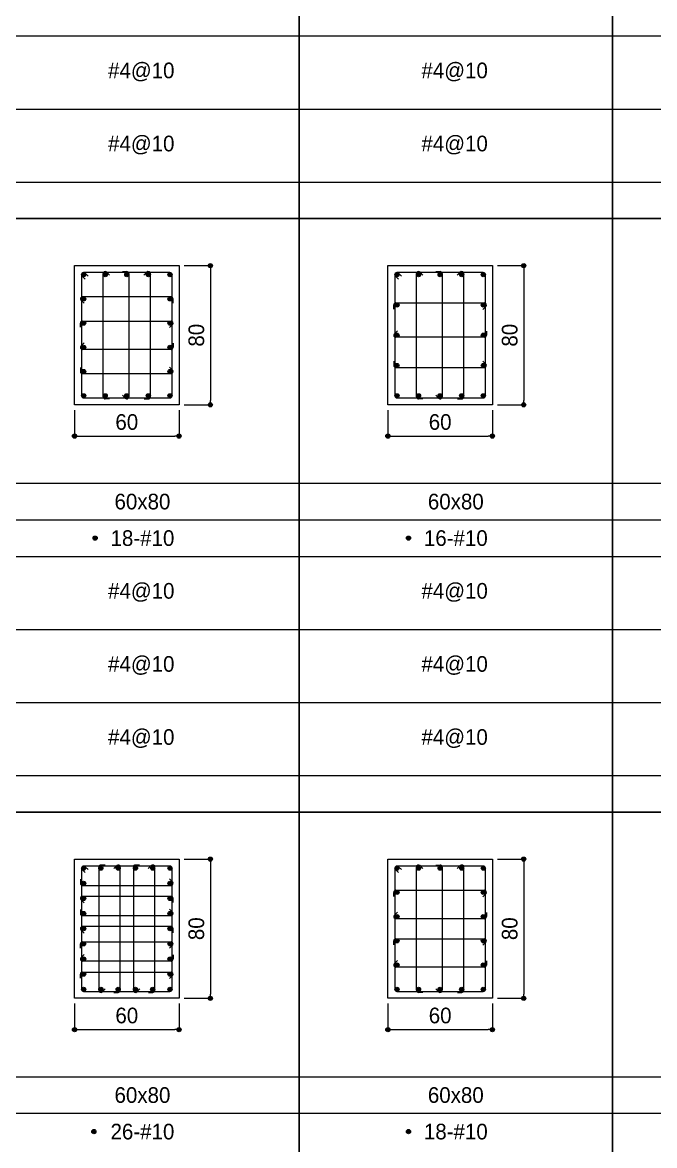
# Model space of a CAD drawing. Header units: millimetres. Extents: x 3243 to 4841, y 1871 to 4207.
# Drawn here: x 3643 to 4042, y 2785 to 3495 of the extents above; entities that cross this region are included whole.
import ezdxf
from ezdxf.enums import TextEntityAlignment as Align

# ---------------------------------------------------------------- set-up
doc = ezdxf.new("R2010")
doc.units = ezdxf.units.MM
for name, color, linetype, lineweight in [('26', 1, 'Continuous', 15), ('27', 3, 'Continuous', 15), ('DIM', 7, 'Continuous', 15), ('MAIN', 2, 'Continuous', 15), ('MAINBAR', 2, 'Continuous', 0), ('SECTTXT', 2, 'Continuous', 0), ('STIRRUP', 2, 'Continuous', 15), ('TIES', 3, 'Continuous', 0)]:
    doc.layers.add(name, color=color, linetype=linetype, lineweight=lineweight)
doc.styles.add('斷面標註30', font='', dxfattribs={"height": 30})
doc.styles.add('項目欄', font='', dxfattribs={"height": 30})
doc.styles.get('斷面標註30').set_extended_font_data('新細明體')
doc.styles.get('項目欄').set_extended_font_data('新細明體')

# ---------------------------------------------------------------- blocks, each defined once
blk = doc.blocks.new('VDDIM_CIRCLE')
h = blk.add_hatch(color=256)
edge = h.paths.add_edge_path()
edge.add_arc((0, 0), 0.5, 0, 180)
edge.add_arc((0, 0), 0.5, 180, 360)
h = blk.add_hatch(color=256)
edge = h.paths.add_edge_path()
edge.add_arc((0, 0), 0.5, 0, 180)
edge.add_arc((0, 0), 0.5, 180, 360)
blk.add_line((-0.5, 0), (-1, 0))
blk.add_line((-0.5, 0), (-1, 0))
blk.add_circle((0, 0), 0.5)
blk.add_circle((0, 0), 0.5)

msp = doc.modelspace()

# ---------------------------------------------------------------- hatches: boundary and pattern name
at = {"layer": 'MAIN'}
h = msp.add_hatch(color=256, dxfattribs=at)
edge = h.paths.add_edge_path()
edge.add_arc((3681.51, 3335.99), 1.32, 0, 180)
edge.add_arc((3681.51, 3335.99), 1.32, 180, 360)
h = msp.add_hatch(color=256, dxfattribs=at)
edge = h.paths.add_edge_path()
edge.add_arc((3695.15, 3335.99), 1.32, 0, 180)
edge.add_arc((3695.15, 3335.99), 1.32, 180, 360)
h = msp.add_hatch(color=256, dxfattribs=at)
edge = h.paths.add_edge_path()
edge.add_arc((3708.79, 3335.99), 1.32, 0, 180)
edge.add_arc((3708.79, 3335.99), 1.32, 180, 360)
h = msp.add_hatch(color=256, dxfattribs=at)
edge = h.paths.add_edge_path()
edge.add_arc((3722.43, 3335.99), 1.32, 0, 180)
edge.add_arc((3722.43, 3335.99), 1.32, 180, 360)
h = msp.add_hatch(color=256, dxfattribs=at)
edge = h.paths.add_edge_path()
edge.add_arc((3736.07, 3335.99), 1.32, 0, 180)
edge.add_arc((3736.07, 3335.99), 1.32, 180, 360)
h = msp.add_hatch(color=256, dxfattribs=at)
edge = h.paths.add_edge_path()
edge.add_arc((3879.51, 3335.99), 1.32, 0, 180)
edge.add_arc((3879.51, 3335.99), 1.32, 180, 360)
h = msp.add_hatch(color=256, dxfattribs=at)
edge = h.paths.add_edge_path()
edge.add_arc((3893.15, 3335.99), 1.32, 0, 180)
edge.add_arc((3893.15, 3335.99), 1.32, 180, 360)
h = msp.add_hatch(color=256, dxfattribs=at)
edge = h.paths.add_edge_path()
edge.add_arc((3906.79, 3335.99), 1.32, 0, 180)
edge.add_arc((3906.79, 3335.99), 1.32, 180, 360)
h = msp.add_hatch(color=256, dxfattribs=at)
edge = h.paths.add_edge_path()
edge.add_arc((3920.43, 3335.99), 1.32, 0, 180)
edge.add_arc((3920.43, 3335.99), 1.32, 180, 360)
h = msp.add_hatch(color=256, dxfattribs=at)
edge = h.paths.add_edge_path()
edge.add_arc((3934.07, 3335.99), 1.32, 0, 180)
edge.add_arc((3934.07, 3335.99), 1.32, 180, 360)
h = msp.add_hatch(color=256, dxfattribs=at)
edge = h.paths.add_edge_path()
edge.add_arc((3681.51, 3320.68), 1.32, 0, 180)
edge.add_arc((3681.51, 3320.68), 1.32, 180, 360)
h = msp.add_hatch(color=256, dxfattribs=at)
edge = h.paths.add_edge_path()
edge.add_arc((3736.07, 3320.68), 1.32, 0, 180)
edge.add_arc((3736.07, 3320.68), 1.32, 180, 360)
h = msp.add_hatch(color=256, dxfattribs=at)
edge = h.paths.add_edge_path()
edge.add_arc((3879.51, 3316.85), 1.32, 0, 180)
edge.add_arc((3879.51, 3316.85), 1.32, 180, 360)
h = msp.add_hatch(color=256, dxfattribs=at)
edge = h.paths.add_edge_path()
edge.add_arc((3934.07, 3316.85), 1.32, 0, 180)
edge.add_arc((3934.07, 3316.85), 1.32, 180, 360)
h = msp.add_hatch(color=256, dxfattribs=at)
edge = h.paths.add_edge_path()
edge.add_arc((3681.51, 3305.37), 1.32, 0, 180)
edge.add_arc((3681.51, 3305.37), 1.32, 180, 360)
h = msp.add_hatch(color=256, dxfattribs=at)
edge = h.paths.add_edge_path()
edge.add_arc((3736.07, 3305.37), 1.32, 0, 180)
edge.add_arc((3736.07, 3305.37), 1.32, 180, 360)
h = msp.add_hatch(color=256, dxfattribs=at)
edge = h.paths.add_edge_path()
edge.add_arc((3879.51, 3297.71), 1.32, 0, 180)
edge.add_arc((3879.51, 3297.71), 1.32, 180, 360)
h = msp.add_hatch(color=256, dxfattribs=at)
edge = h.paths.add_edge_path()
edge.add_arc((3934.07, 3297.71), 1.32, 0, 180)
edge.add_arc((3934.07, 3297.71), 1.32, 180, 360)
h = msp.add_hatch(color=256, dxfattribs=at)
edge = h.paths.add_edge_path()
edge.add_arc((3681.51, 3290.06), 1.32, 0, 180)
edge.add_arc((3681.51, 3290.06), 1.32, 180, 360)
h = msp.add_hatch(color=256, dxfattribs=at)
edge = h.paths.add_edge_path()
edge.add_arc((3736.07, 3290.06), 1.32, 0, 180)
edge.add_arc((3736.07, 3290.06), 1.32, 180, 360)
h = msp.add_hatch(color=256, dxfattribs=at)
edge = h.paths.add_edge_path()
edge.add_arc((3681.51, 3274.75), 1.32, 0, 180)
edge.add_arc((3681.51, 3274.75), 1.32, 180, 360)
h = msp.add_hatch(color=256, dxfattribs=at)
edge = h.paths.add_edge_path()
edge.add_arc((3736.07, 3274.75), 1.32, 0, 180)
edge.add_arc((3736.07, 3274.75), 1.32, 180, 360)
h = msp.add_hatch(color=256, dxfattribs=at)
edge = h.paths.add_edge_path()
edge.add_arc((3879.51, 3278.57), 1.32, 0, 180)
edge.add_arc((3879.51, 3278.57), 1.32, 180, 360)
h = msp.add_hatch(color=256, dxfattribs=at)
edge = h.paths.add_edge_path()
edge.add_arc((3934.07, 3278.57), 1.32, 0, 180)
edge.add_arc((3934.07, 3278.57), 1.32, 180, 360)
h = msp.add_hatch(color=256, dxfattribs=at)
edge = h.paths.add_edge_path()
edge.add_arc((3681.51, 3259.43), 1.32, 0, 180)
edge.add_arc((3681.51, 3259.43), 1.32, 180, 360)
h = msp.add_hatch(color=256, dxfattribs=at)
edge = h.paths.add_edge_path()
edge.add_arc((3681.51, 3259.43), 1.32, 0, 180)
edge.add_arc((3681.51, 3259.43), 1.32, 180, 360)
h = msp.add_hatch(color=256, dxfattribs=at)
edge = h.paths.add_edge_path()
edge.add_arc((3695.15, 3259.43), 1.32, 0, 180)
edge.add_arc((3695.15, 3259.43), 1.32, 180, 360)
h = msp.add_hatch(color=256, dxfattribs=at)
edge = h.paths.add_edge_path()
edge.add_arc((3695.15, 3259.43), 1.32, 0, 180)
edge.add_arc((3695.15, 3259.43), 1.32, 180, 360)
h = msp.add_hatch(color=256, dxfattribs=at)
edge = h.paths.add_edge_path()
edge.add_arc((3708.79, 3259.43), 1.32, 0, 180)
edge.add_arc((3708.79, 3259.43), 1.32, 180, 360)
h = msp.add_hatch(color=256, dxfattribs=at)
edge = h.paths.add_edge_path()
edge.add_arc((3708.79, 3259.43), 1.32, 0, 180)
edge.add_arc((3708.79, 3259.43), 1.32, 180, 360)
h = msp.add_hatch(color=256, dxfattribs=at)
edge = h.paths.add_edge_path()
edge.add_arc((3722.43, 3259.43), 1.32, 0, 180)
edge.add_arc((3722.43, 3259.43), 1.32, 180, 360)
h = msp.add_hatch(color=256, dxfattribs=at)
edge = h.paths.add_edge_path()
edge.add_arc((3722.43, 3259.43), 1.32, 0, 180)
edge.add_arc((3722.43, 3259.43), 1.32, 180, 360)
h = msp.add_hatch(color=256, dxfattribs=at)
edge = h.paths.add_edge_path()
edge.add_arc((3736.07, 3259.43), 1.32, 0, 180)
edge.add_arc((3736.07, 3259.43), 1.32, 180, 360)
h = msp.add_hatch(color=256, dxfattribs=at)
edge = h.paths.add_edge_path()
edge.add_arc((3736.07, 3259.43), 1.32, 0, 180)
edge.add_arc((3736.07, 3259.43), 1.32, 180, 360)
h = msp.add_hatch(color=256, dxfattribs=at)
edge = h.paths.add_edge_path()
edge.add_arc((3879.51, 3259.43), 1.32, 0, 180)
edge.add_arc((3879.51, 3259.43), 1.32, 180, 360)
h = msp.add_hatch(color=256, dxfattribs=at)
edge = h.paths.add_edge_path()
edge.add_arc((3893.15, 3259.43), 1.32, 0, 180)
edge.add_arc((3893.15, 3259.43), 1.32, 180, 360)
h = msp.add_hatch(color=256, dxfattribs=at)
edge = h.paths.add_edge_path()
edge.add_arc((3906.79, 3259.43), 1.32, 0, 180)
edge.add_arc((3906.79, 3259.43), 1.32, 180, 360)
h = msp.add_hatch(color=256, dxfattribs=at)
edge = h.paths.add_edge_path()
edge.add_arc((3920.43, 3259.43), 1.32, 0, 180)
edge.add_arc((3920.43, 3259.43), 1.32, 180, 360)
h = msp.add_hatch(color=256, dxfattribs=at)
edge = h.paths.add_edge_path()
edge.add_arc((3934.07, 3259.43), 1.32, 0, 180)
edge.add_arc((3934.07, 3259.43), 1.32, 180, 360)
h = msp.add_hatch(color=256, dxfattribs=at)
edge = h.paths.add_edge_path()
edge.add_arc((3688.79, 3169.45), 1.32, 0, 180)
edge.add_arc((3688.79, 3169.45), 1.32, 180, 360)
h = msp.add_hatch(color=256, dxfattribs=at)
edge = h.paths.add_edge_path()
edge.add_arc((3886.79, 3169.45), 1.32, 0, 180)
edge.add_arc((3886.79, 3169.45), 1.32, 180, 360)
h = msp.add_hatch(color=256, dxfattribs=at)
edge = h.paths.add_edge_path()
edge.add_arc((3681.51, 2960.78), 1.32, 0, 180)
edge.add_arc((3681.51, 2960.78), 1.32, 180, 360)
h = msp.add_hatch(color=256, dxfattribs=at)
edge = h.paths.add_edge_path()
edge.add_arc((3692.42, 2960.78), 1.32, 0, 180)
edge.add_arc((3692.42, 2960.78), 1.32, 180, 360)
h = msp.add_hatch(color=256, dxfattribs=at)
edge = h.paths.add_edge_path()
edge.add_arc((3703.33, 2960.78), 1.32, 0, 180)
edge.add_arc((3703.33, 2960.78), 1.32, 180, 360)
h = msp.add_hatch(color=256, dxfattribs=at)
edge = h.paths.add_edge_path()
edge.add_arc((3714.25, 2960.78), 1.32, 0, 180)
edge.add_arc((3714.25, 2960.78), 1.32, 180, 360)
h = msp.add_hatch(color=256, dxfattribs=at)
edge = h.paths.add_edge_path()
edge.add_arc((3725.16, 2960.78), 1.32, 0, 180)
edge.add_arc((3725.16, 2960.78), 1.32, 180, 360)
h = msp.add_hatch(color=256, dxfattribs=at)
edge = h.paths.add_edge_path()
edge.add_arc((3736.07, 2960.78), 1.32, 0, 180)
edge.add_arc((3736.07, 2960.78), 1.32, 180, 360)
h = msp.add_hatch(color=256, dxfattribs=at)
edge = h.paths.add_edge_path()
edge.add_arc((3879.51, 2960.78), 1.32, 0, 180)
edge.add_arc((3879.51, 2960.78), 1.32, 180, 360)
h = msp.add_hatch(color=256, dxfattribs=at)
edge = h.paths.add_edge_path()
edge.add_arc((3893.15, 2960.78), 1.32, 0, 180)
edge.add_arc((3893.15, 2960.78), 1.32, 180, 360)
h = msp.add_hatch(color=256, dxfattribs=at)
edge = h.paths.add_edge_path()
edge.add_arc((3906.79, 2960.78), 1.32, 0, 180)
edge.add_arc((3906.79, 2960.78), 1.32, 180, 360)
h = msp.add_hatch(color=256, dxfattribs=at)
edge = h.paths.add_edge_path()
edge.add_arc((3920.43, 2960.78), 1.32, 0, 180)
edge.add_arc((3920.43, 2960.78), 1.32, 180, 360)
h = msp.add_hatch(color=256, dxfattribs=at)
edge = h.paths.add_edge_path()
edge.add_arc((3934.07, 2960.78), 1.32, 0, 180)
edge.add_arc((3934.07, 2960.78), 1.32, 180, 360)
h = msp.add_hatch(color=256, dxfattribs=at)
edge = h.paths.add_edge_path()
edge.add_arc((3681.51, 2951.21), 1.32, 0, 180)
edge.add_arc((3681.51, 2951.21), 1.32, 180, 360)
h = msp.add_hatch(color=256, dxfattribs=at)
edge = h.paths.add_edge_path()
edge.add_arc((3736.07, 2951.21), 1.32, 0, 180)
edge.add_arc((3736.07, 2951.21), 1.32, 180, 360)
h = msp.add_hatch(color=256, dxfattribs=at)
edge = h.paths.add_edge_path()
edge.add_arc((3879.51, 2945.47), 1.32, 0, 180)
edge.add_arc((3879.51, 2945.47), 1.32, 180, 360)
h = msp.add_hatch(color=256, dxfattribs=at)
edge = h.paths.add_edge_path()
edge.add_arc((3934.07, 2945.47), 1.32, 0, 180)
edge.add_arc((3934.07, 2945.47), 1.32, 180, 360)
h = msp.add_hatch(color=256, dxfattribs=at)
edge = h.paths.add_edge_path()
edge.add_arc((3681.51, 2941.64), 1.32, 0, 180)
edge.add_arc((3681.51, 2941.64), 1.32, 180, 360)
h = msp.add_hatch(color=256, dxfattribs=at)
edge = h.paths.add_edge_path()
edge.add_arc((3736.07, 2941.64), 1.32, 0, 180)
edge.add_arc((3736.07, 2941.64), 1.32, 180, 360)
h = msp.add_hatch(color=256, dxfattribs=at)
edge = h.paths.add_edge_path()
edge.add_arc((3681.51, 2932.07), 1.32, 0, 180)
edge.add_arc((3681.51, 2932.07), 1.32, 180, 360)
h = msp.add_hatch(color=256, dxfattribs=at)
edge = h.paths.add_edge_path()
edge.add_arc((3736.07, 2932.07), 1.32, 0, 180)
edge.add_arc((3736.07, 2932.07), 1.32, 180, 360)
h = msp.add_hatch(color=256, dxfattribs=at)
edge = h.paths.add_edge_path()
edge.add_arc((3879.51, 2930.16), 1.32, 0, 180)
edge.add_arc((3879.51, 2930.16), 1.32, 180, 360)
h = msp.add_hatch(color=256, dxfattribs=at)
edge = h.paths.add_edge_path()
edge.add_arc((3934.07, 2930.16), 1.32, 0, 180)
edge.add_arc((3934.07, 2930.16), 1.32, 180, 360)
h = msp.add_hatch(color=256, dxfattribs=at)
edge = h.paths.add_edge_path()
edge.add_arc((3681.51, 2922.5), 1.32, 0, 180)
edge.add_arc((3681.51, 2922.5), 1.32, 180, 360)
h = msp.add_hatch(color=256, dxfattribs=at)
edge = h.paths.add_edge_path()
edge.add_arc((3736.07, 2922.5), 1.32, 0, 180)
edge.add_arc((3736.07, 2922.5), 1.32, 180, 360)
h = msp.add_hatch(color=256, dxfattribs=at)
edge = h.paths.add_edge_path()
edge.add_arc((3681.51, 2912.93), 1.32, 0, 180)
edge.add_arc((3681.51, 2912.93), 1.32, 180, 360)
h = msp.add_hatch(color=256, dxfattribs=at)
edge = h.paths.add_edge_path()
edge.add_arc((3736.07, 2912.93), 1.32, 0, 180)
edge.add_arc((3736.07, 2912.93), 1.32, 180, 360)
h = msp.add_hatch(color=256, dxfattribs=at)
edge = h.paths.add_edge_path()
edge.add_arc((3879.51, 2914.85), 1.32, 0, 180)
edge.add_arc((3879.51, 2914.85), 1.32, 180, 360)
h = msp.add_hatch(color=256, dxfattribs=at)
edge = h.paths.add_edge_path()
edge.add_arc((3934.07, 2914.85), 1.32, 0, 180)
edge.add_arc((3934.07, 2914.85), 1.32, 180, 360)
h = msp.add_hatch(color=256, dxfattribs=at)
edge = h.paths.add_edge_path()
edge.add_arc((3681.51, 2903.36), 1.32, 0, 180)
edge.add_arc((3681.51, 2903.36), 1.32, 180, 360)
h = msp.add_hatch(color=256, dxfattribs=at)
edge = h.paths.add_edge_path()
edge.add_arc((3736.07, 2903.36), 1.32, 0, 180)
edge.add_arc((3736.07, 2903.36), 1.32, 180, 360)
h = msp.add_hatch(color=256, dxfattribs=at)
edge = h.paths.add_edge_path()
edge.add_arc((3879.51, 2899.54), 1.32, 0, 180)
edge.add_arc((3879.51, 2899.54), 1.32, 180, 360)
h = msp.add_hatch(color=256, dxfattribs=at)
edge = h.paths.add_edge_path()
edge.add_arc((3934.07, 2899.54), 1.32, 0, 180)
edge.add_arc((3934.07, 2899.54), 1.32, 180, 360)
h = msp.add_hatch(color=256, dxfattribs=at)
edge = h.paths.add_edge_path()
edge.add_arc((3681.51, 2893.79), 1.32, 0, 180)
edge.add_arc((3681.51, 2893.79), 1.32, 180, 360)
h = msp.add_hatch(color=256, dxfattribs=at)
edge = h.paths.add_edge_path()
edge.add_arc((3736.07, 2893.79), 1.32, 0, 180)
edge.add_arc((3736.07, 2893.79), 1.32, 180, 360)
h = msp.add_hatch(color=256, dxfattribs=at)
edge = h.paths.add_edge_path()
edge.add_arc((3681.51, 2884.22), 1.32, 0, 180)
edge.add_arc((3681.51, 2884.22), 1.32, 180, 360)
h = msp.add_hatch(color=256, dxfattribs=at)
edge = h.paths.add_edge_path()
edge.add_arc((3692.42, 2884.22), 1.32, 0, 180)
edge.add_arc((3692.42, 2884.22), 1.32, 180, 360)
h = msp.add_hatch(color=256, dxfattribs=at)
edge = h.paths.add_edge_path()
edge.add_arc((3703.33, 2884.22), 1.32, 0, 180)
edge.add_arc((3703.33, 2884.22), 1.32, 180, 360)
h = msp.add_hatch(color=256, dxfattribs=at)
edge = h.paths.add_edge_path()
edge.add_arc((3714.25, 2884.22), 1.32, 0, 180)
edge.add_arc((3714.25, 2884.22), 1.32, 180, 360)
h = msp.add_hatch(color=256, dxfattribs=at)
edge = h.paths.add_edge_path()
edge.add_arc((3725.16, 2884.22), 1.32, 0, 180)
edge.add_arc((3725.16, 2884.22), 1.32, 180, 360)
h = msp.add_hatch(color=256, dxfattribs=at)
edge = h.paths.add_edge_path()
edge.add_arc((3736.07, 2884.22), 1.32, 0, 180)
edge.add_arc((3736.07, 2884.22), 1.32, 180, 360)
h = msp.add_hatch(color=256, dxfattribs=at)
edge = h.paths.add_edge_path()
edge.add_arc((3879.51, 2884.22), 1.32, 0, 180)
edge.add_arc((3879.51, 2884.22), 1.32, 180, 360)
h = msp.add_hatch(color=256, dxfattribs=at)
edge = h.paths.add_edge_path()
edge.add_arc((3893.15, 2884.22), 1.32, 0, 180)
edge.add_arc((3893.15, 2884.22), 1.32, 180, 360)
h = msp.add_hatch(color=256, dxfattribs=at)
edge = h.paths.add_edge_path()
edge.add_arc((3906.79, 2884.22), 1.32, 0, 180)
edge.add_arc((3906.79, 2884.22), 1.32, 180, 360)
h = msp.add_hatch(color=256, dxfattribs=at)
edge = h.paths.add_edge_path()
edge.add_arc((3920.43, 2884.22), 1.32, 0, 180)
edge.add_arc((3920.43, 2884.22), 1.32, 180, 360)
h = msp.add_hatch(color=256, dxfattribs=at)
edge = h.paths.add_edge_path()
edge.add_arc((3934.07, 2884.22), 1.32, 0, 180)
edge.add_arc((3934.07, 2884.22), 1.32, 180, 360)
h = msp.add_hatch(color=256, dxfattribs=at)
edge = h.paths.add_edge_path()
edge.add_arc((3688.01, 2794.24), 1.32, 0, 180)
edge.add_arc((3688.01, 2794.24), 1.32, 180, 360)
h = msp.add_hatch(color=256, dxfattribs=at)
edge = h.paths.add_edge_path()
edge.add_arc((3886.79, 2794.24), 1.32, 0, 180)
edge.add_arc((3886.79, 2794.24), 1.32, 180, 360)

# ---------------------------------------------------------------- linework, layer by layer
at = {"layer": '26'}
for p, q in [((3817.69, 3746.62), (3817.69, 3371.41)), ((3817.69, 3371.41), (3817.69, 3746.62)), ((4015.69, 3371.41), (4015.69, 3746.62)), ((4015.69, 3746.62), (4015.69, 3371.41)), ((3619.69, 3486.91), (3817.69, 3486.91)), ((3817.69, 3486.91), (4015.69, 3486.91)), ((4015.69, 3486.91), (4213.69, 3486.91)), ((3619.69, 3440.71), (3817.69, 3440.71)), ((3817.69, 3440.71), (4015.69, 3440.71)), ((4015.69, 3440.71), (4213.69, 3440.71)), ((3619.69, 3394.51), (3817.69, 3394.51)), ((3817.69, 3394.51), (4015.69, 3394.51)), ((4015.69, 3394.51), (4213.69, 3394.51)), ((3817.69, 3371.41), (3619.69, 3371.41)), ((3619.69, 3371.41), (3817.69, 3371.41)), ((3817.69, 3371.41), (4015.69, 3371.41)), ((4015.69, 3371.41), (3817.69, 3371.41)), ((3817.69, 3371.41), (3817.69, 2996.2)), ((3817.69, 2996.2), (3817.69, 3371.41)), ((4015.69, 2996.2), (4015.69, 3371.41)), ((4213.69, 3371.41), (4015.69, 3371.41)), ((4015.69, 3371.41), (4015.69, 2996.2)), ((4015.69, 3371.41), (4213.69, 3371.41)), ((3619.69, 3204.1), (3817.69, 3204.1)), ((3817.69, 3204.1), (4015.69, 3204.1)), ((4015.69, 3204.1), (4213.69, 3204.1)), ((3619.69, 3181), (3817.69, 3181)), ((3817.69, 3181), (4015.69, 3181)), ((4015.69, 3181), (4213.69, 3181)), ((3619.69, 3157.9), (3817.69, 3157.9)), ((3817.69, 3157.9), (4015.69, 3157.9)), ((4015.69, 3157.9), (4213.69, 3157.9)), ((3619.69, 3111.7), (3817.69, 3111.7)), ((3817.69, 3111.7), (4015.69, 3111.7)), ((4015.69, 3111.7), (4213.69, 3111.7)), ((3619.69, 3065.5), (3817.69, 3065.5)), ((3817.69, 3065.5), (4015.69, 3065.5)), ((4015.69, 3065.5), (4213.69, 3065.5)), ((3619.69, 3019.3), (3817.69, 3019.3)), ((3817.69, 3019.3), (4015.69, 3019.3)), ((4015.69, 3019.3), (4213.69, 3019.3)), ((3619.69, 2996.2), (3817.69, 2996.2)), ((3619.69, 2996.2), (3817.69, 2996.2)), ((3817.69, 2996.2), (3619.69, 2996.2)), ((3817.69, 2996.2), (4015.69, 2996.2)), ((3817.69, 2996.2), (4015.69, 2996.2)), ((4015.69, 2996.2), (3817.69, 2996.2)), ((3817.69, 2996.2), (3817.69, 2620.99)), ((3817.69, 2620.99), (3817.69, 2996.2)), ((4015.69, 2996.2), (4213.69, 2996.2)), ((4015.69, 2620.99), (4015.69, 2996.2)), ((4015.69, 2996.2), (4213.69, 2996.2)), ((4213.69, 2996.2), (4015.69, 2996.2)), ((4015.69, 2996.2), (4015.69, 2620.99)), ((3619.69, 2828.89), (3817.69, 2828.89)), ((3817.69, 2828.89), (4015.69, 2828.89)), ((4015.69, 2828.89), (4213.69, 2828.89)), ((3619.69, 2805.79), (3817.69, 2805.79)), ((3817.69, 2805.79), (4015.69, 2805.79)), ((4015.69, 2805.79), (4213.69, 2805.79))]:
    msp.add_line(p, q, dxfattribs=at)
at = {"layer": '27'}
for p, q in [((3675.79, 3253.71), (3675.79, 3341.71)), ((3675.79, 3341.71), (3741.79, 3341.71)), ((3741.79, 3341.71), (3741.79, 3253.71)), ((3873.79, 3253.71), (3873.79, 3341.71)), ((3873.79, 3341.71), (3939.79, 3341.71)), ((3939.79, 3341.71), (3939.79, 3253.71)), ((3741.79, 3253.71), (3675.79, 3253.71)), ((3939.79, 3253.71), (3873.79, 3253.71)), ((3675.79, 2878.5), (3675.79, 2966.5)), ((3675.79, 2966.5), (3741.79, 2966.5)), ((3741.79, 2966.5), (3741.79, 2878.5)), ((3873.79, 2878.5), (3873.79, 2966.5)), ((3873.79, 2966.5), (3939.79, 2966.5)), ((3939.79, 2966.5), (3939.79, 2878.5)), ((3741.79, 2878.5), (3675.79, 2878.5)), ((3939.79, 2878.5), (3873.79, 2878.5))]:
    msp.add_line(p, q, dxfattribs=at)
at = {"layer": 'DIM'}
for p, q in [((3745.09, 3341.71), (3761.59, 3341.71)), ((3761.59, 3339.07), (3761.59, 3256.35)), ((3943.09, 3341.71), (3959.59, 3341.71)), ((3959.59, 3339.07), (3959.59, 3256.35)), ((3745.09, 3253.71), (3761.59, 3253.71)), ((3943.09, 3253.71), (3959.59, 3253.71)), ((3675.79, 3250.41), (3675.79, 3233.91)), ((3741.79, 3250.41), (3741.79, 3233.91)), ((3873.79, 3250.41), (3873.79, 3233.91)), ((3939.79, 3250.41), (3939.79, 3233.91)), ((3678.43, 3233.91), (3739.15, 3233.91)), ((3876.43, 3233.91), (3937.15, 3233.91)), ((3745.09, 2966.5), (3761.59, 2966.5)), ((3761.59, 2963.86), (3761.59, 2881.14)), ((3943.09, 2966.5), (3959.59, 2966.5)), ((3959.59, 2963.86), (3959.59, 2881.14)), ((3745.09, 2878.5), (3761.59, 2878.5)), ((3943.09, 2878.5), (3959.59, 2878.5)), ((3675.79, 2875.2), (3675.79, 2858.7)), ((3741.79, 2875.2), (3741.79, 2858.7)), ((3873.79, 2875.2), (3873.79, 2858.7)), ((3939.79, 2875.2), (3939.79, 2858.7)), ((3678.43, 2858.7), (3739.15, 2858.7)), ((3876.43, 2858.7), (3937.15, 2858.7))]:
    msp.add_line(p, q, dxfattribs=at)
at = {"layer": 'MAIN'}
for centre in [(3681.51, 3335.99), (3695.15, 3335.99), (3708.79, 3335.99), (3722.43, 3335.99), (3736.07, 3335.99), (3879.51, 3335.99), (3893.15, 3335.99), (3906.79, 3335.99), (3920.43, 3335.99), (3934.07, 3335.99), (3681.51, 3320.68), (3736.07, 3320.68), (3879.51, 3316.85), (3934.07, 3316.85), (3681.51, 3305.37), (3736.07, 3305.37), (3879.51, 3297.71), (3934.07, 3297.71), (3681.51, 3290.06), (3736.07, 3290.06), (3681.51, 3274.75), (3736.07, 3274.75), (3879.51, 3278.57), (3934.07, 3278.57), (3681.51, 3259.43), (3681.51, 3259.43), (3695.15, 3259.43), (3695.15, 3259.43), (3708.79, 3259.43), (3708.79, 3259.43), (3722.43, 3259.43), (3722.43, 3259.43), (3736.07, 3259.43), (3736.07, 3259.43), (3879.51, 3259.43), (3893.15, 3259.43), (3906.79, 3259.43), (3920.43, 3259.43), (3934.07, 3259.43), (3688.79, 3169.45), (3886.79, 3169.45), (3681.51, 2960.78), (3692.42, 2960.78), (3703.33, 2960.78), (3714.25, 2960.78), (3725.16, 2960.78), (3736.07, 2960.78), (3879.51, 2960.78), (3893.15, 2960.78), (3906.79, 2960.78), (3920.43, 2960.78), (3934.07, 2960.78), (3681.51, 2951.21), (3736.07, 2951.21), (3879.51, 2945.47), (3934.07, 2945.47), (3681.51, 2941.64), (3736.07, 2941.64), (3681.51, 2932.07), (3736.07, 2932.07), (3879.51, 2930.16), (3934.07, 2930.16), (3681.51, 2922.5), (3736.07, 2922.5), (3681.51, 2912.93), (3736.07, 2912.93), (3879.51, 2914.85), (3934.07, 2914.85), (3681.51, 2903.36), (3736.07, 2903.36), (3879.51, 2899.54), (3934.07, 2899.54), (3681.51, 2893.79), (3736.07, 2893.79), (3681.51, 2884.22), (3692.42, 2884.22), (3703.33, 2884.22), (3714.25, 2884.22), (3725.16, 2884.22), (3736.07, 2884.22), (3879.51, 2884.22), (3893.15, 2884.22), (3906.79, 2884.22), (3920.43, 2884.22), (3934.07, 2884.22), (3688.01, 2794.24), (3886.79, 2794.24)]:
    msp.add_circle(centre, 1.32, dxfattribs=at)
at = {"layer": 'STIRRUP', "linetype": 'Continuous'}
for p, q in [((3736.07, 3337.31), (3681.51, 3337.31)), ((3696.08, 3337.59), (3697.95, 3335.72)), ((3706.15, 3337.97), (3708.79, 3337.97)), ((3721.5, 3337.59), (3719.63, 3335.72)), ((3934.07, 3337.31), (3879.51, 3337.31)), ((3894.08, 3337.59), (3895.95, 3335.72)), ((3904.15, 3337.97), (3906.79, 3337.97)), ((3919.5, 3337.59), (3917.63, 3335.72)), ((3680.19, 3335.99), (3680.19, 3259.43)), ((3680.58, 3335.06), (3682.44, 3333.19)), ((3684.31, 3335.06), (3682.44, 3336.93)), ((3693.83, 3258.77), (3693.83, 3336.65)), ((3710.11, 3336.65), (3710.11, 3258.77)), ((3723.75, 3258.77), (3723.75, 3336.65)), ((3737.39, 3259.43), (3737.39, 3335.99)), ((3878.19, 3335.99), (3878.19, 3259.43)), ((3878.58, 3335.06), (3880.44, 3333.19)), ((3882.31, 3335.06), (3880.44, 3336.93)), ((3891.83, 3258.77), (3891.83, 3336.65)), ((3908.11, 3336.65), (3908.11, 3258.77)), ((3921.75, 3258.77), (3921.75, 3336.65)), ((3935.39, 3259.43), (3935.39, 3335.99)), ((3679.92, 3319.75), (3681.78, 3317.88)), ((3736.73, 3322), (3680.85, 3322)), ((3738.05, 3318.04), (3738.05, 3320.68)), ((3877.53, 3314.21), (3877.53, 3316.85)), ((3878.85, 3318.17), (3934.73, 3318.17)), ((3935.66, 3315.92), (3933.8, 3314.05)), ((3679.53, 3302.73), (3679.53, 3305.37)), ((3680.85, 3306.69), (3736.73, 3306.69)), ((3737.66, 3304.44), (3735.8, 3302.57)), ((3877.92, 3298.65), (3879.78, 3300.51)), ((3934.73, 3296.39), (3878.85, 3296.39)), ((3936.05, 3300.35), (3936.05, 3297.71)), ((3679.92, 3290.99), (3681.78, 3292.86)), ((3736.73, 3288.74), (3680.85, 3288.74)), ((3738.05, 3292.7), (3738.05, 3290.06)), ((3877.53, 3281.21), (3877.53, 3278.57)), ((3935.66, 3279.51), (3933.8, 3281.37)), ((3679.53, 3277.39), (3679.53, 3274.75)), ((3680.85, 3273.43), (3736.73, 3273.43)), ((3737.66, 3275.68), (3735.8, 3277.55)), ((3878.85, 3277.25), (3934.73, 3277.25)), ((3707.86, 3257.84), (3705.99, 3259.71)), ((3905.86, 3257.84), (3903.99, 3259.71)), ((3681.51, 3258.11), (3736.07, 3258.11)), ((3697.79, 3257.45), (3695.15, 3257.45)), ((3719.79, 3257.45), (3722.43, 3257.45)), ((3879.51, 3258.11), (3934.07, 3258.11)), ((3895.79, 3257.45), (3893.15, 3257.45)), ((3917.79, 3257.45), (3920.43, 3257.45)), ((3736.07, 2962.1), (3681.51, 2962.1)), ((3684.31, 2959.85), (3682.44, 2961.72)), ((3691.1, 2961.44), (3691.1, 2883.56)), ((3695.06, 2962.76), (3692.42, 2962.76)), ((3702.4, 2962.38), (3700.53, 2960.51)), ((3704.65, 2883.56), (3704.65, 2961.44)), ((3712.93, 2961.44), (3712.93, 2883.56)), ((3716.89, 2962.76), (3714.25, 2962.76)), ((3724.22, 2962.38), (3722.36, 2960.51)), ((3726.48, 2883.56), (3726.48, 2961.44)), ((3934.07, 2962.1), (3879.51, 2962.1)), ((3882.31, 2959.85), (3880.44, 2961.72)), ((3891.83, 2883.56), (3891.83, 2961.44)), ((3894.08, 2962.38), (3895.95, 2960.51)), ((3904.15, 2962.76), (3906.79, 2962.76)), ((3908.11, 2961.44), (3908.11, 2883.56)), ((3919.5, 2962.38), (3917.63, 2960.51)), ((3921.75, 2883.56), (3921.75, 2961.44)), ((3679.53, 2953.85), (3679.53, 2951.21)), ((3680.19, 2960.78), (3680.19, 2884.22)), ((3680.58, 2959.85), (3682.44, 2957.98)), ((3737.66, 2952.15), (3735.8, 2954.01)), ((3737.39, 2884.22), (3737.39, 2960.78)), ((3878.19, 2960.78), (3878.19, 2884.22)), ((3878.58, 2959.85), (3880.44, 2957.98)), ((3935.39, 2884.22), (3935.39, 2960.78)), ((3680.85, 2949.89), (3736.73, 2949.89)), ((3878.85, 2946.79), (3934.73, 2946.79)), ((3679.92, 2940.71), (3681.78, 2938.84)), ((3736.73, 2942.96), (3680.85, 2942.96)), ((3738.05, 2939), (3738.05, 2941.64)), ((3877.53, 2942.83), (3877.53, 2945.47)), ((3935.66, 2944.54), (3933.8, 2942.67)), ((3679.53, 2934.71), (3679.53, 2932.07)), ((3737.66, 2933.01), (3735.8, 2934.87)), ((3877.92, 2931.09), (3879.78, 2932.96)), ((3936.05, 2932.8), (3936.05, 2930.16)), ((3680.85, 2930.75), (3736.73, 2930.75)), ((3934.73, 2928.84), (3878.85, 2928.84)), ((3679.92, 2921.57), (3681.78, 2919.7)), ((3736.73, 2923.82), (3680.85, 2923.82)), ((3738.05, 2919.86), (3738.05, 2922.5)), ((3679.53, 2910.29), (3679.53, 2912.93)), ((3680.85, 2914.25), (3736.73, 2914.25)), ((3737.66, 2912), (3735.8, 2910.13)), ((3877.53, 2912.21), (3877.53, 2914.85)), ((3878.85, 2916.17), (3934.73, 2916.17)), ((3935.66, 2913.91), (3933.8, 2912.05)), ((3679.92, 2904.3), (3681.78, 2906.16)), ((3738.05, 2906), (3738.05, 2903.36)), ((3736.73, 2902.04), (3680.85, 2902.04)), ((3877.92, 2900.47), (3879.78, 2902.34)), ((3934.73, 2898.22), (3878.85, 2898.22)), ((3936.05, 2902.18), (3936.05, 2899.54)), ((3679.53, 2891.15), (3679.53, 2893.79)), ((3680.85, 2895.11), (3736.73, 2895.11)), ((3737.66, 2892.86), (3735.8, 2890.99)), ((3681.51, 2882.9), (3736.07, 2882.9)), ((3693.35, 2882.63), (3695.22, 2884.5)), ((3715.18, 2882.63), (3717.05, 2884.5)), ((3879.51, 2882.9), (3934.07, 2882.9)), ((3905.86, 2882.63), (3903.99, 2884.5)), ((3700.69, 2882.24), (3703.33, 2882.24)), ((3722.52, 2882.24), (3725.16, 2882.24)), ((3895.79, 2882.24), (3893.15, 2882.24)), ((3917.79, 2882.24), (3920.43, 2882.24))]:
    msp.add_line(p, q, dxfattribs=at)
for centre, start, end in [((3681.51, 3335.99), 45, 180), ((3681.51, 3335.99), 90, 225), ((3695.15, 3336.65), 45, 180), ((3708.79, 3336.65), 0, 90), ((3722.43, 3336.65), 360, 135), ((3736.07, 3335.99), 0, 90), ((3879.51, 3335.99), 45, 180), ((3879.51, 3335.99), 90, 225), ((3893.15, 3336.65), 45, 180), ((3906.79, 3336.65), 0, 90), ((3920.43, 3336.65), 360, 135), ((3934.07, 3335.99), 0, 90), ((3680.85, 3320.68), 90, 225), ((3736.73, 3320.68), 0, 90), ((3878.85, 3316.85), 90, 180), ((3934.73, 3316.85), 315, 90), ((3680.85, 3305.37), 90, 180), ((3736.73, 3305.37), 315, 90), ((3878.85, 3297.71), 135, 270), ((3934.73, 3297.71), 270, 0), ((3680.85, 3290.06), 135, 270), ((3736.73, 3290.06), 270, 0), ((3680.85, 3274.75), 180, 270), ((3736.73, 3274.75), 270, 45), ((3878.85, 3278.57), 180, 270), ((3934.73, 3278.57), 270, 45), ((3681.51, 3259.43), 180, 270), ((3736.07, 3259.43), 270, 0), ((3879.51, 3259.43), 180, 270), ((3934.07, 3259.43), 270, 0), ((3695.15, 3258.77), 180, 270), ((3708.79, 3258.77), 225, 0), ((3722.43, 3258.77), 270, 0), ((3893.15, 3258.77), 180, 270), ((3906.79, 3258.77), 225, 0), ((3920.43, 3258.77), 270, 0), ((3681.51, 2960.78), 45, 180), ((3681.51, 2960.78), 90, 225), ((3692.42, 2961.44), 90, 180), ((3703.33, 2961.44), 360, 135), ((3714.25, 2961.44), 90, 180), ((3725.16, 2961.44), 360, 135), ((3736.07, 2960.78), 0, 90), ((3879.51, 2960.78), 45, 180), ((3879.51, 2960.78), 90, 225), ((3893.15, 2961.44), 45, 180), ((3906.79, 2961.44), 0, 90), ((3920.43, 2961.44), 360, 135), ((3934.07, 2960.78), 0, 90), ((3680.85, 2951.21), 180, 270), ((3736.73, 2951.21), 270, 45), ((3878.85, 2945.47), 90, 180), ((3934.73, 2945.47), 315, 90), ((3680.85, 2941.64), 90, 225), ((3736.73, 2941.64), 0, 90), ((3736.73, 2932.07), 270, 45), ((3680.85, 2932.07), 180, 270), ((3878.85, 2930.16), 135, 270), ((3934.73, 2930.16), 270, 0), ((3680.85, 2922.5), 90, 225), ((3736.73, 2922.5), 0, 90), ((3680.85, 2912.93), 90, 180), ((3736.73, 2912.93), 315, 90), ((3878.85, 2914.85), 90, 180), ((3934.73, 2914.85), 315, 90), ((3680.85, 2903.36), 135, 270), ((3736.73, 2903.36), 270, 0), ((3878.85, 2899.54), 135, 270), ((3934.73, 2899.54), 270, 0), ((3680.85, 2893.79), 90, 180), ((3736.73, 2893.79), 315, 90), ((3681.51, 2884.22), 180, 270), ((3692.42, 2883.56), 180, 315), ((3703.33, 2883.56), 270, 0), ((3714.25, 2883.56), 180, 315), ((3725.16, 2883.56), 270, 0), ((3736.07, 2884.22), 270, 0), ((3879.51, 2884.22), 180, 270), ((3893.15, 2883.56), 180, 270), ((3906.79, 2883.56), 225, 0), ((3920.43, 2883.56), 270, 0), ((3934.07, 2884.22), 270, 0)]:
    msp.add_arc(centre, 1.32, start, end, dxfattribs=at)

# ---------------------------------------------------------------- block references
at = {"layer": 'DIM', "xscale": 2.64, "yscale": 2.64, "zscale": 2.64}
for p, rotation in [((3761.59, 3341.71), 90), ((3959.59, 3341.71), 90), ((3761.59, 3253.71), 270), ((3959.59, 3253.71), 270), ((3675.79, 3233.91), 180), ((3873.79, 3233.91), 180), ((3761.59, 2966.5), 90), ((3959.59, 2966.5), 90), ((3761.59, 2878.5), 270), ((3959.59, 2878.5), 270), ((3675.79, 2858.7), 180), ((3873.79, 2858.7), 180)]:
    msp.add_blockref('VDDIM_CIRCLE', p, dxfattribs=dict(at, rotation=rotation))
for p in [(3741.79, 3233.91), (3939.79, 3233.91), (3741.79, 2858.7), (3939.79, 2858.7)]:
    msp.add_blockref('VDDIM_CIRCLE', p, dxfattribs=at)

# ---------------------------------------------------------------- texts
at = {"layer": 'DIM', "color": 3, "char_height": 9.9, "attachment_point": 5, "rotation": 90, "style": '斷面標註30'}
for insert in [(3752.78, 3297.71), (3950.78, 3297.71), (3752.78, 2922.5), (3950.78, 2922.5)]:
    msp.add_mtext('\\A1;80', dxfattribs=dict(at, insert=insert))
at = {"layer": 'DIM', "color": 3, "char_height": 9.9, "attachment_point": 5, "style": '斷面標註30'}
for insert in [(3708.79, 3242.79), (3906.79, 3242.79), (3708.79, 2867.58), (3906.79, 2867.58)]:
    msp.add_mtext('\\A1;60', dxfattribs=dict(at, insert=insert))
at = {"layer": 'MAINBAR', "linetype": 'Continuous', "style": '項目欄'}
for s, p in [('18-#10', (3718.69, 3169.45)), ('16-#10', (3916.69, 3169.45)), ('26-#10', (3718.69, 2794.24)), ('18-#10', (3916.69, 2794.24))]:
    msp.add_text(s, height=9.9, dxfattribs=at).set_placement(p, align=Align.MIDDLE_CENTER)
at = {"layer": 'SECTTXT', "linetype": 'Continuous', "style": '項目欄'}
for p in [(3718.69, 3192.55), (3916.69, 3192.55), (3718.69, 2817.34), (3916.69, 2817.34)]:
    msp.add_text('60x80', height=9.9, dxfattribs=at).set_placement(p, align=Align.MIDDLE_CENTER)
at = {"layer": 'TIES', "linetype": 'Continuous', "style": '項目欄'}
for p in [(3717.94, 3465.11), (3915.94, 3465.11), (3717.94, 3418.91), (3915.94, 3418.91), (3717.94, 3136.1), (3915.94, 3136.1), (3717.94, 3089.9), (3915.94, 3089.9), (3717.94, 3043.7), (3915.94, 3043.7)]:
    msp.add_text('#4@10', height=9.9, dxfattribs=at).set_placement(p, align=Align.MIDDLE_CENTER)

doc.saveas('drawing.dxf')
